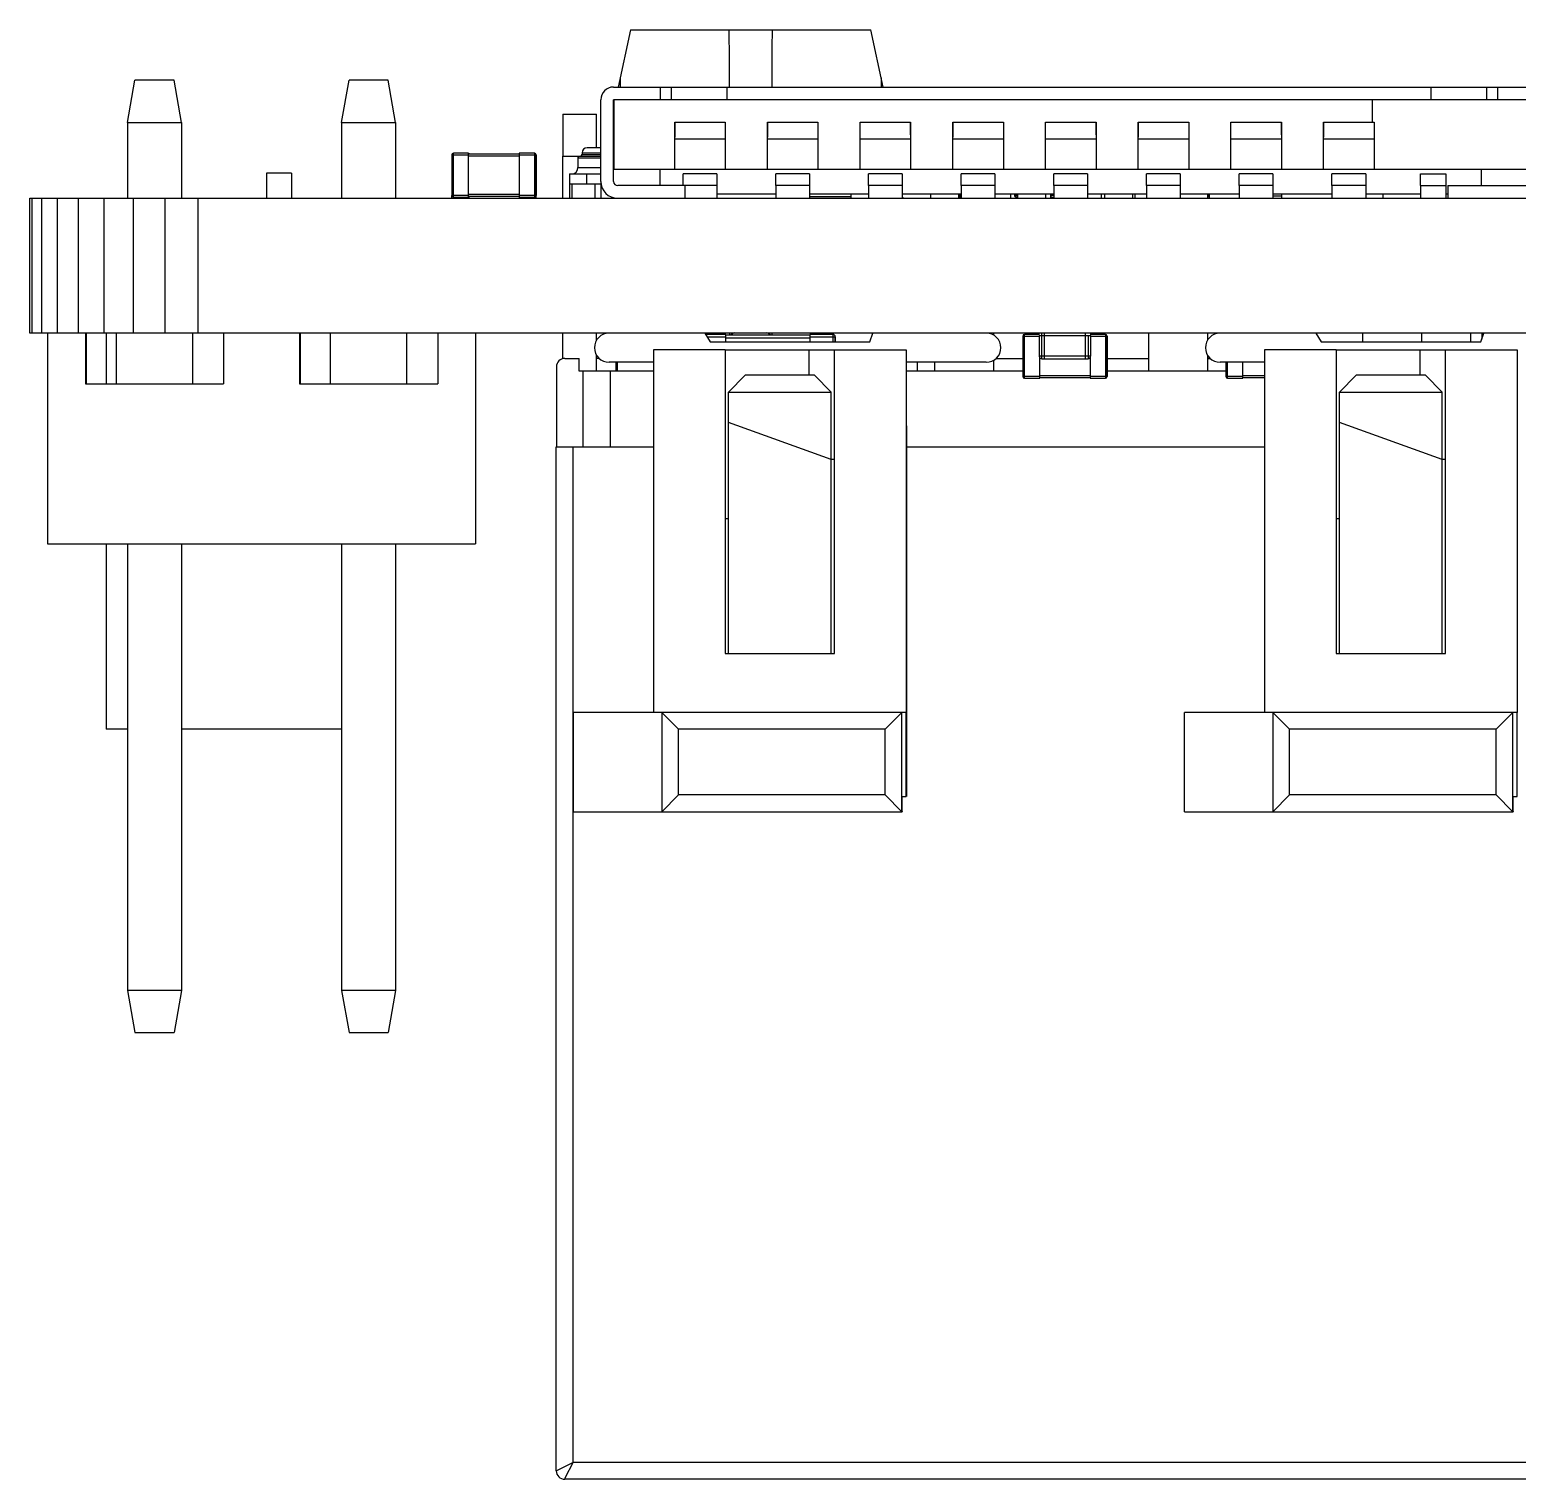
# Model space of a CAD drawing. Header units: inches. Extents: x -29 to 164, y -51 to 83.
# Drawn here: x 7.88 to 25.53, y 65.42 to 82.62 of the extents above; entities that cross this region are included whole.
import ezdxf

# ---------------------------------------------------------------- set-up
doc = ezdxf.new("R2010")
doc.units = ezdxf.units.IN
doc.header["$LTSCALE"] = 1.21
doc.header["$MEASUREMENT"] = 0
doc.layers.get('0').update_dxf_attribs({"linetype": 'CONTINUOUS'})

msp = doc.modelspace()

# ---------------------------------------------------------------- linework, layer by layer
at = {"color": 7, "linetype": 'Continuous'}
for p, q in [((15.009, 82.618), (14.86, 81.938)), ((15.009, 82.618), (17.859, 82.618)), ((18.007, 81.938), (17.859, 82.618)), ((9.04, 81.518), (9.128, 82.018)), ((9.592, 82.018), (9.128, 82.018)), ((9.68, 81.518), (9.592, 82.018)), ((11.58, 81.518), (11.668, 82.018)), ((12.132, 82.018), (11.668, 82.018)), ((12.22, 81.518), (12.132, 82.018)), ((14.806, 81.938), (25.855, 81.938)), ((14.884, 82.047), (14.884, 81.938)), ((15.36, 81.938), (15.36, 81.788)), ((15.496, 81.788), (15.496, 81.938)), ((16.155, 81.788), (16.155, 81.938)), ((16.183, 81.938), (16.183, 82.047)), ((16.683, 82.047), (16.683, 81.938)), ((17.984, 81.938), (17.984, 82.047)), ((24.506, 81.938), (24.506, 81.788)), ((25.165, 81.938), (25.165, 81.788)), ((25.301, 81.788), (25.301, 81.938)), ((14.656, 80.818), (14.656, 81.788)), ((14.806, 80.818), (14.806, 81.788)), ((25.855, 81.788), (14.806, 81.788)), ((14.808, 81.788), (14.808, 80.958)), ((23.808, 81.788), (23.808, 81.523)), ((14.203, 81.618), (14.203, 81.118)), ((14.203, 81.618), (14.603, 81.618)), ((14.603, 81.218), (14.603, 81.618)), ((9.04, 81.518), (9.04, 80.618)), ((9.04, 81.518), (9.68, 81.518)), ((9.68, 81.518), (9.68, 80.618)), ((11.58, 81.518), (11.58, 80.618)), ((11.58, 81.518), (12.22, 81.518)), ((12.22, 81.518), (12.22, 80.618)), ((15.532, 81.322), (15.532, 81.523)), ((15.532, 81.523), (16.132, 81.523)), ((16.132, 81.523), (16.132, 81.322)), ((16.632, 81.322), (16.632, 81.523)), ((16.632, 81.523), (17.232, 81.523)), ((17.232, 81.523), (17.232, 81.322)), ((17.732, 81.322), (17.732, 81.523)), ((17.732, 81.523), (18.332, 81.523)), ((18.332, 81.523), (18.332, 81.322)), ((18.832, 81.322), (18.832, 81.523)), ((18.832, 81.523), (19.432, 81.523)), ((19.432, 81.523), (19.432, 81.322)), ((19.932, 81.322), (19.932, 81.523)), ((19.932, 81.523), (20.532, 81.523)), ((20.532, 81.523), (20.532, 81.322)), ((21.032, 81.322), (21.032, 81.523)), ((21.032, 81.523), (21.632, 81.523)), ((21.632, 81.523), (21.632, 81.322)), ((22.132, 81.322), (22.132, 81.523)), ((22.132, 81.523), (22.732, 81.523)), ((22.732, 81.523), (22.732, 81.322)), ((23.232, 81.322), (23.232, 81.523)), ((23.232, 81.523), (23.832, 81.523)), ((23.832, 81.523), (23.832, 81.322)), ((14.656, 81.218), (14.494, 81.218)), ((15.532, 80.958), (15.532, 81.322)), ((15.532, 81.322), (16.132, 81.322)), ((16.132, 81.322), (16.132, 80.958)), ((16.632, 80.958), (16.632, 81.322)), ((16.632, 81.322), (17.232, 81.322)), ((17.232, 81.322), (17.232, 80.958)), ((17.732, 80.958), (17.732, 81.322)), ((17.732, 81.322), (18.332, 81.322)), ((18.332, 81.322), (18.332, 80.958)), ((18.832, 80.958), (18.832, 81.322)), ((18.832, 81.322), (19.432, 81.322)), ((19.432, 81.322), (19.432, 80.958)), ((19.932, 80.958), (19.932, 81.322)), ((19.932, 81.322), (20.532, 81.322)), ((20.532, 81.322), (20.532, 80.958)), ((21.032, 80.958), (21.032, 81.322)), ((21.032, 81.322), (21.632, 81.322)), ((21.632, 81.322), (21.632, 80.958)), ((22.132, 80.958), (22.132, 81.322)), ((22.132, 81.322), (22.732, 81.322)), ((22.732, 81.322), (22.732, 80.958)), ((23.232, 80.958), (23.232, 81.322)), ((23.232, 81.322), (23.832, 81.322)), ((23.832, 81.322), (23.832, 80.958)), ((12.887, 81.133), (12.887, 80.653)), ((12.887, 81.133), (13.087, 81.133)), ((12.907, 81.133), (12.907, 81.153)), ((13.087, 81.153), (12.907, 81.153)), ((12.907, 80.633), (12.907, 81.133)), ((13.087, 81.143), (13.087, 81.153)), ((13.087, 80.633), (13.087, 81.143)), ((13.687, 81.143), (13.087, 81.143)), ((13.087, 81.123), (13.687, 81.123)), ((13.088, 81.153), (13.088, 81.143)), ((13.687, 81.153), (13.687, 80.633)), ((13.867, 81.153), (13.687, 81.153)), ((13.687, 81.133), (13.887, 81.133)), ((13.867, 81.153), (13.867, 80.633)), ((13.887, 80.653), (13.887, 81.133)), ((13.888, 81.133), (13.888, 80.653)), ((14.203, 80.618), (14.203, 81.118)), ((14.203, 81.118), (14.656, 81.118)), ((14.384, 81.098), (14.384, 80.983)), ((14.384, 81.098), (14.656, 81.098)), ((14.434, 81.158), (14.434, 81.138)), ((14.434, 81.158), (14.656, 81.158)), ((14.434, 81.138), (14.656, 81.138)), ((10.687, 80.918), (10.687, 80.618)), ((10.987, 80.918), (10.687, 80.918)), ((10.987, 80.918), (10.987, 80.618)), ((13.888, 80.618), (13.888, 80.918)), ((13.888, 80.618), (13.888, 80.918)), ((13.888, 80.918), (13.888, 80.918)), ((14.284, 80.908), (14.284, 80.618)), ((14.284, 80.908), (14.656, 80.908)), ((14.384, 80.983), (14.656, 80.983)), ((14.484, 80.908), (14.484, 80.788)), ((15.356, 80.958), (14.806, 80.958)), ((15.356, 80.958), (15.356, 80.768)), ((25.856, 80.958), (15.356, 80.958)), ((15.631, 80.768), (15.631, 80.908)), ((16.031, 80.908), (15.631, 80.908)), ((16.031, 80.908), (16.031, 80.768)), ((16.731, 80.768), (16.731, 80.908)), ((17.131, 80.908), (16.731, 80.908)), ((17.131, 80.908), (17.131, 80.768)), ((17.831, 80.768), (17.831, 80.908)), ((18.231, 80.908), (17.831, 80.908)), ((18.231, 80.908), (18.231, 80.768)), ((18.931, 80.768), (18.931, 80.908)), ((19.331, 80.908), (18.931, 80.908)), ((19.331, 80.908), (19.331, 80.768)), ((20.031, 80.768), (20.031, 80.908)), ((20.431, 80.908), (20.031, 80.908)), ((20.431, 80.908), (20.431, 80.768)), ((21.131, 80.768), (21.131, 80.908)), ((21.531, 80.908), (21.131, 80.908)), ((21.531, 80.908), (21.531, 80.768)), ((22.231, 80.768), (22.231, 80.908)), ((22.631, 80.908), (22.231, 80.908)), ((22.631, 80.908), (22.631, 80.768)), ((23.331, 80.768), (23.331, 80.908)), ((23.731, 80.908), (23.331, 80.908)), ((23.731, 80.908), (23.731, 80.768)), ((24.381, 80.768), (24.381, 80.908)), ((24.381, 80.908), (24.681, 80.908)), ((24.681, 80.908), (24.681, 80.768)), ((25.106, 80.768), (25.106, 80.958)), ((13.687, 80.663), (13.087, 80.663)), ((14.284, 80.788), (14.657, 80.788)), ((14.314, 80.618), (14.314, 80.788)), ((14.584, 80.788), (14.584, 80.618)), ((14.657, 80.81), (14.657, 80.618)), ((16.031, 80.768), (14.856, 80.768)), ((15.656, 80.618), (15.656, 80.768)), ((16.031, 80.768), (16.031, 80.618)), ((16.731, 80.668), (16.031, 80.668)), ((16.731, 80.768), (16.731, 80.618)), ((17.131, 80.768), (16.731, 80.768)), ((17.131, 80.768), (17.131, 80.618)), ((17.831, 80.668), (17.131, 80.668)), ((17.133, 80.668), (17.133, 80.618)), ((17.625, 80.618), (17.625, 80.668)), ((17.831, 80.768), (17.831, 80.618)), ((18.231, 80.768), (17.831, 80.768)), ((18.231, 80.768), (18.231, 80.618)), ((18.931, 80.668), (18.231, 80.668)), ((18.573, 80.618), (18.573, 80.668)), ((18.903, 80.618), (18.903, 80.668)), ((18.903, 80.618), (18.903, 80.668)), ((18.917, 80.668), (18.917, 80.618)), ((18.931, 80.768), (18.931, 80.618)), ((19.331, 80.768), (18.931, 80.768)), ((19.331, 80.768), (19.331, 80.618)), ((20.031, 80.668), (19.331, 80.668)), ((19.52, 80.618), (19.52, 80.668)), ((19.563, 80.668), (19.563, 80.653)), ((19.583, 80.633), (19.583, 80.668)), ((19.605, 80.618), (19.605, 80.668)), ((19.935, 80.618), (19.935, 80.668)), ((19.935, 80.618), (19.935, 80.668)), ((19.997, 80.618), (19.997, 80.668)), ((19.997, 80.618), (19.997, 80.668)), ((19.998, 80.618), (19.998, 80.668)), ((19.998, 80.618), (19.998, 80.668)), ((20.031, 80.768), (20.031, 80.618)), ((20.431, 80.768), (20.031, 80.768)), ((20.431, 80.768), (20.431, 80.618)), ((21.131, 80.668), (20.431, 80.668)), ((20.597, 80.618), (20.597, 80.668)), ((20.637, 80.618), (20.637, 80.668)), ((20.967, 80.618), (20.967, 80.668)), ((20.967, 80.618), (20.967, 80.668)), ((20.997, 80.618), (20.997, 80.668)), ((20.997, 80.618), (20.997, 80.668)), ((21.131, 80.768), (21.131, 80.618)), ((21.531, 80.768), (21.131, 80.768)), ((21.531, 80.768), (21.531, 80.618)), ((22.231, 80.668), (21.531, 80.668)), ((21.857, 80.618), (21.857, 80.668)), ((21.878, 80.618), (21.878, 80.668)), ((22.231, 80.768), (22.231, 80.618)), ((22.631, 80.768), (22.231, 80.768)), ((22.631, 80.768), (22.631, 80.618)), ((23.331, 80.668), (22.631, 80.668)), ((22.733, 80.668), (22.733, 80.618)), ((23.331, 80.768), (23.331, 80.618)), ((23.731, 80.768), (23.331, 80.768)), ((23.731, 80.768), (23.731, 80.618)), ((24.381, 80.668), (23.731, 80.668)), ((23.933, 80.668), (23.933, 80.618)), ((24.381, 80.768), (24.381, 80.618)), ((24.381, 80.768), (24.681, 80.768)), ((24.681, 80.768), (24.681, 80.618)), ((24.705, 80.668), (24.681, 80.668)), ((24.705, 80.768), (24.705, 80.618)), ((24.705, 80.768), (25.805, 80.768)), ((7.879, 79.018), (7.879, 80.618)), ((7.879, 80.618), (57.889, 80.618)), ((7.908, 79.018), (7.908, 80.618)), ((8.022, 79.018), (8.022, 80.618)), ((8.208, 79.018), (8.208, 80.618)), ((8.458, 79.018), (8.458, 80.618)), ((8.762, 79.018), (8.762, 80.618)), ((9.11, 79.018), (9.11, 80.618)), ((9.487, 79.018), (9.487, 80.618)), ((9.879, 79.018), (9.879, 80.618)), ((13.087, 80.653), (12.887, 80.653)), ((12.888, 80.618), (12.888, 80.651)), ((12.907, 80.633), (13.087, 80.633)), ((13.087, 80.643), (13.687, 80.643)), ((13.088, 80.643), (13.088, 80.618)), ((13.088, 80.643), (13.088, 80.633)), ((13.887, 80.653), (13.687, 80.653)), ((13.687, 80.633), (13.867, 80.633)), ((13.688, 80.633), (13.688, 80.618)), ((14.807, 80.626), (14.807, 80.618)), ((17.625, 80.635), (17.133, 80.635)), ((18.931, 80.648), (18.903, 80.648)), ((18.903, 80.643), (18.903, 80.643)), ((19.605, 80.653), (19.563, 80.653)), ((19.583, 80.633), (19.605, 80.633)), ((19.935, 80.643), (19.935, 80.643)), ((19.997, 80.643), (19.997, 80.643)), ((20.031, 80.653), (19.998, 80.653)), ((19.998, 80.633), (20.031, 80.633)), ((20.967, 80.643), (20.967, 80.643)), ((21.857, 80.638), (21.866, 80.638)), ((21.878, 80.653), (21.858, 80.653)), ((22.733, 80.643), (22.631, 80.643)), ((57.889, 79.018), (7.879, 79.018)), ((8.09, 79.018), (8.09, 76.518)), ((8.54, 79.018), (8.54, 78.418)), ((8.547, 79.018), (8.547, 78.418)), ((8.787, 79.018), (8.787, 78.418)), ((8.908, 78.418), (8.908, 79.018)), ((9.813, 78.418), (9.813, 79.018)), ((10.18, 79.018), (10.18, 78.418)), ((11.08, 79.018), (11.08, 78.418)), ((11.087, 79.018), (11.087, 78.418)), ((11.448, 78.418), (11.448, 79.018)), ((12.353, 78.418), (12.353, 79.018)), ((12.72, 79.018), (12.72, 78.418)), ((13.17, 79.018), (13.17, 76.518)), ((14.203, 78.715), (14.203, 79.018)), ((14.603, 78.927), (14.603, 79.018)), ((15.89, 79.018), (15.951, 78.913)), ((16.137, 79.003), (15.902, 79.003)), ((15.919, 78.973), (16.137, 78.973)), ((15.951, 78.913), (17.848, 78.913)), ((16.137, 79.003), (16.137, 78.993)), ((16.137, 78.913), (16.137, 79.003)), ((17.137, 78.993), (16.137, 78.993)), ((16.137, 78.963), (17.137, 78.963)), ((16.183, 79.018), (16.183, 78.993)), ((16.683, 79.018), (16.683, 78.993)), ((17.137, 79.003), (17.137, 78.913)), ((17.407, 79.003), (17.137, 79.003)), ((17.137, 78.973), (17.437, 78.973)), ((17.357, 79.003), (17.357, 79.018)), ((17.407, 79.003), (17.407, 78.913)), ((17.437, 78.913), (17.437, 78.973)), ((17.437, 78.973), (17.437, 78.913)), ((17.848, 78.913), (17.882, 79.018)), ((19.317, 78.993), (19.317, 79.018)), ((19.663, 78.983), (19.663, 78.503)), ((19.663, 78.983), (19.858, 78.983)), ((19.683, 78.983), (19.683, 79.003)), ((19.862, 79.003), (19.683, 79.003)), ((19.683, 78.483), (19.683, 78.983)), ((19.858, 78.988), (19.858, 78.744)), ((19.858, 78.988), (20.468, 78.988)), ((19.888, 78.988), (19.888, 79.018)), ((19.888, 78.713), (19.888, 78.988)), ((19.919, 78.713), (19.919, 79.018)), ((20.407, 78.713), (20.407, 79.018)), ((20.437, 78.988), (20.437, 78.713)), ((20.643, 79.003), (20.463, 79.003)), ((20.468, 78.744), (20.468, 78.988)), ((20.468, 78.983), (20.663, 78.983)), ((20.597, 79.003), (20.597, 79.018)), ((20.643, 79.003), (20.643, 78.483)), ((20.663, 78.503), (20.663, 78.983)), ((20.663, 78.983), (20.663, 78.503)), ((21.157, 78.568), (21.157, 79.018)), ((21.857, 78.934), (21.857, 79.018)), ((23.14, 79.018), (23.201, 78.913)), ((23.201, 78.913), (25.098, 78.913)), ((23.697, 78.913), (23.697, 79.018)), ((24.397, 78.913), (24.397, 79.018)), ((24.977, 78.913), (24.977, 79.018)), ((25.098, 78.913), (25.132, 79.018)), ((25.109, 79.018), (25.109, 78.948)), ((14.603, 78.568), (14.603, 78.763)), ((15.279, 78.818), (15.279, 74.518)), ((16.129, 78.818), (15.279, 78.818)), ((16.129, 78.818), (16.129, 75.218)), ((16.129, 78.818), (18.279, 78.818)), ((17.129, 78.518), (17.129, 78.818)), ((17.429, 75.218), (17.429, 78.818)), ((18.279, 78.818), (18.279, 74.518)), ((20.468, 78.744), (19.858, 78.744)), ((19.863, 78.483), (19.863, 78.727)), ((20.463, 78.727), (20.463, 78.503)), ((21.857, 78.568), (21.857, 78.756)), ((22.529, 78.818), (22.529, 74.518)), ((23.379, 78.818), (22.529, 78.818)), ((23.379, 78.818), (23.379, 75.218)), ((23.379, 78.818), (25.529, 78.818)), ((24.379, 78.518), (24.379, 78.818)), ((24.679, 75.218), (24.679, 78.818)), ((25.529, 78.818), (25.529, 74.518)), ((14.128, 78.618), (14.128, 77.668)), ((14.228, 78.718), (14.398, 78.718)), ((14.398, 78.568), (14.398, 78.718)), ((15.279, 78.568), (14.398, 78.568)), ((14.447, 77.668), (14.447, 78.568)), ((14.641, 78.718), (14.603, 78.718)), ((15.28, 78.672), (14.753, 78.672)), ((14.772, 77.668), (14.772, 78.568)), ((14.834, 78.672), (14.834, 78.568)), ((14.853, 78.568), (14.853, 78.672)), ((19.229, 78.672), (18.28, 78.672)), ((18.283, 77.918), (18.283, 78.672)), ((19.663, 78.568), (18.283, 78.568)), ((18.415, 78.568), (18.415, 78.672)), ((18.617, 78.568), (18.617, 78.672)), ((19.317, 78.568), (19.317, 78.697)), ((19.346, 78.718), (19.663, 78.718)), ((19.888, 78.713), (20.437, 78.713)), ((19.963, 78.711), (19.963, 78.713)), ((20.037, 78.711), (19.963, 78.711)), ((19.974, 78.711), (19.974, 78.713)), ((20.026, 78.713), (20.026, 78.711)), ((20.037, 78.711), (20.037, 78.713)), ((20.065, 78.713), (20.065, 78.711)), ((20.139, 78.711), (20.065, 78.711)), ((20.102, 78.711), (20.102, 78.713)), ((20.139, 78.711), (20.139, 78.713)), ((20.169, 78.711), (20.169, 78.713)), ((20.246, 78.711), (20.169, 78.711)), ((20.246, 78.711), (20.246, 78.713)), ((20.27, 78.713), (20.27, 78.711)), ((20.344, 78.711), (20.27, 78.711)), ((20.307, 78.711), (20.307, 78.713)), ((20.344, 78.711), (20.344, 78.713)), ((20.663, 78.718), (21.157, 78.718)), ((22.073, 78.568), (20.663, 78.568)), ((21.857, 78.718), (21.891, 78.718)), ((22.53, 78.672), (22.003, 78.672)), ((22.073, 78.672), (22.073, 78.503)), ((22.093, 78.483), (22.093, 78.672)), ((22.273, 78.503), (22.273, 78.672)), ((8.54, 78.418), (10.18, 78.418)), ((11.08, 78.418), (12.72, 78.418)), ((16.169, 78.318), (16.369, 78.518)), ((17.189, 78.518), (16.369, 78.518)), ((17.389, 78.318), (17.189, 78.518)), ((19.863, 78.503), (19.663, 78.503)), ((19.683, 78.483), (19.863, 78.483)), ((20.463, 78.513), (19.863, 78.513)), ((19.863, 78.493), (20.463, 78.493)), ((20.463, 78.503), (20.463, 78.483)), ((20.663, 78.503), (20.463, 78.503)), ((20.463, 78.483), (20.643, 78.483)), ((22.273, 78.503), (22.073, 78.503)), ((22.093, 78.483), (22.273, 78.483)), ((22.529, 78.513), (22.273, 78.513)), ((22.273, 78.483), (22.273, 78.503)), ((22.273, 78.493), (22.273, 78.483)), ((22.273, 78.493), (22.529, 78.493)), ((23.419, 78.318), (23.619, 78.518)), ((24.439, 78.518), (23.619, 78.518)), ((24.639, 78.318), (24.439, 78.518)), ((16.169, 77.958), (16.169, 78.318)), ((16.169, 78.318), (17.389, 78.318)), ((17.389, 77.518), (17.389, 78.318)), ((23.419, 77.958), (23.419, 78.318)), ((23.419, 78.318), (24.639, 78.318)), ((24.639, 77.518), (24.639, 78.318)), ((16.169, 75.218), (16.169, 77.958)), ((17.389, 77.518), (16.169, 77.958)), ((18.283, 77.918), (18.283, 74.518)), ((23.419, 75.218), (23.419, 77.958)), ((24.639, 77.518), (23.419, 77.958)), ((14.127, 65.518), (14.127, 77.668)), ((14.127, 77.668), (15.279, 77.668)), ((14.327, 65.618), (14.327, 77.668)), ((18.283, 77.668), (22.529, 77.668)), ((17.389, 75.218), (17.389, 77.518)), ((17.429, 77.518), (17.389, 77.518)), ((24.639, 75.218), (24.639, 77.518)), ((24.679, 77.518), (24.639, 77.518)), ((16.129, 76.818), (16.169, 76.818)), ((23.379, 76.818), (23.419, 76.818)), ((8.09, 76.518), (13.17, 76.518)), ((8.787, 76.518), (8.787, 74.318)), ((9.04, 76.518), (9.04, 71.218)), ((9.68, 76.518), (9.68, 71.218)), ((11.58, 76.518), (11.58, 71.218)), ((12.22, 76.518), (12.22, 71.218)), ((16.129, 75.218), (17.429, 75.218)), ((23.379, 75.218), (24.679, 75.218)), ((14.33, 73.338), (14.33, 74.518)), ((18.229, 74.518), (14.33, 74.518)), ((15.379, 74.518), (15.379, 73.338)), ((15.579, 74.318), (15.379, 74.518)), ((18.229, 74.518), (18.029, 74.318)), ((18.229, 73.338), (18.229, 74.518)), ((18.279, 74.518), (18.229, 74.518)), ((18.28, 73.518), (18.28, 74.518)), ((18.283, 74.518), (18.283, 73.518)), ((18.283, 74.518), (18.283, 74.518)), ((21.58, 73.338), (21.58, 74.518)), ((25.479, 74.518), (21.58, 74.518)), ((22.629, 74.518), (22.629, 73.338)), ((22.829, 74.318), (22.629, 74.518)), ((25.479, 74.518), (25.279, 74.318)), ((25.479, 73.338), (25.479, 74.518)), ((25.529, 74.518), (25.479, 74.518)), ((25.53, 73.518), (25.53, 74.518)), ((9.045, 74.318), (8.787, 74.318)), ((11.586, 74.318), (9.685, 74.318)), ((15.579, 73.538), (15.579, 74.318)), ((18.029, 74.318), (15.579, 74.318)), ((18.029, 73.538), (18.029, 74.318)), ((22.829, 73.538), (22.829, 74.318)), ((25.279, 74.318), (22.829, 74.318)), ((25.279, 73.538), (25.279, 74.318)), ((15.579, 73.538), (15.379, 73.338)), ((18.029, 73.538), (15.579, 73.538)), ((18.229, 73.338), (18.029, 73.538)), ((18.229, 73.518), (18.28, 73.518)), ((18.233, 73.338), (18.233, 73.518)), ((22.829, 73.538), (22.629, 73.338)), ((25.279, 73.538), (22.829, 73.538)), ((25.479, 73.338), (25.279, 73.538)), ((25.479, 73.518), (25.53, 73.518)), ((25.483, 73.338), (25.483, 73.518)), ((14.33, 73.338), (18.229, 73.338)), ((18.229, 73.338), (18.233, 73.338)), ((18.231, 73.34), (18.233, 73.338)), ((21.58, 73.338), (25.479, 73.338)), ((25.479, 73.338), (25.483, 73.338)), ((25.481, 73.34), (25.483, 73.338)), ((9.04, 71.218), (9.128, 70.718)), ((9.68, 71.218), (9.04, 71.218)), ((9.68, 71.218), (9.592, 70.718)), ((11.58, 71.218), (11.668, 70.718)), ((12.22, 71.218), (11.58, 71.218)), ((12.22, 71.218), (12.132, 70.718)), ((9.128, 70.718), (9.592, 70.718)), ((11.668, 70.718), (12.132, 70.718)), ((14.129, 65.519), (14.127, 65.518)), ((14.327, 65.618), (14.129, 65.519)), ((14.238, 65.441), (14.327, 65.618)), ((29.967, 65.618), (14.327, 65.618)), ((14.227, 65.418), (14.238, 65.441)), ((30.067, 65.418), (14.227, 65.418))]:
    msp.add_line(p, q, dxfattribs=at)
at = {"color": 40, "linetype": 'Continuous'}
for p, q in [((15.532, 81.523), (15.532, 81.343)), ((16.132, 81.523), (16.132, 81.343)), ((16.632, 81.523), (16.632, 81.343)), ((17.232, 81.523), (17.232, 81.343)), ((17.732, 81.509), (17.732, 81.523)), ((17.732, 81.373), (17.732, 81.509)), ((18.332, 81.509), (18.332, 81.523)), ((18.332, 81.373), (18.332, 81.509)), ((18.832, 81.523), (18.832, 81.343)), ((19.432, 81.523), (19.432, 81.343)), ((19.932, 81.509), (19.932, 81.523)), ((19.932, 81.373), (19.932, 81.509)), ((20.532, 81.509), (20.532, 81.523)), ((20.532, 81.373), (20.532, 81.509)), ((21.032, 81.523), (21.032, 81.343)), ((21.632, 81.523), (21.632, 81.343)), ((22.132, 81.509), (22.132, 81.523)), ((22.132, 81.373), (22.132, 81.509)), ((22.732, 81.509), (22.732, 81.523)), ((22.732, 81.373), (22.732, 81.509)), ((23.232, 81.523), (23.232, 81.343)), ((23.832, 81.523), (23.832, 81.343))]:
    msp.add_line(p, q, dxfattribs=at)
at = {"color": 7, "linetype": 'Continuous'}
for centre, radius, start, end in [((14.806, 81.788), 0.15, 90, 180), ((14.494, 81.158), 0.06, 90, 180), ((12.907, 81.133), 0.02, 90, 180), ((13.867, 81.133), 0.02, 0, 90), ((13.868, 81.133), 0.02, 0, 90), ((14.414, 81.138), 0.02, 270, 0), ((14.309, 80.983), 0.075, 270.0002, 0), ((14.856, 80.818), 0.2, 180, 270), ((14.856, 80.818), 0.05, 180, 270), ((12.907, 80.653), 0.02, 180, 270), ((13.867, 80.653), 0.02, 270, 0), ((13.868, 80.653), 0.02, 270, 0), ((18.289, 80.798), 0.18, 251.2038, 270), ((19.583, 80.653), 0.02, 180, 270), ((21.878, 80.653), 0.02, 180, 267.3623), ((14.753, 78.845), 0.173, 90, 270), ((16.433, 78.643), 0.425, 116.7057, 124.373), ((16.433, 78.643), 0.425, 55.7223, 63.2746), ((17.407, 78.973), 0.03, 0, 90), ((17.407, 78.973), 0.03, 0, 90), ((19.229, 78.845), 0.173, 270, 90), ((19.683, 78.983), 0.02, 90, 180), ((20.643, 78.983), 0.02, 0, 90), ((20.643, 78.983), 0.02, 0, 90), ((22.003, 78.845), 0.173, 90, 270), ((19.888, 78.744), 0.0305, 180, 270), ((20.437, 78.744), 0.0305, 270, 0), ((14.228, 78.618), 0.1, 90, 180), ((19.683, 78.503), 0.02, 180, 270), ((20.643, 78.503), 0.02, 270, 0), ((20.643, 78.503), 0.02, 270, 0), ((22.093, 78.503), 0.02, 180, 270), ((14.227, 65.518), 0.1, 180, 270)]:
    msp.add_arc(centre, radius, start, end, dxfattribs=at)
for centre, start_param, end_param in [((14.883, 82.047), -1.570786, -1.474483), ((17.983, 82.047), 1.474504, 1.570807)]:
    msp.add_ellipse(centre, major_axis=(0, 5.943), ratio=0.21875, start_param=start_param, end_param=end_param, dxfattribs=at)
msp.add_open_spline([(14.384, 81.098), (14.384, 81.103), (14.388, 81.113), (14.399, 81.118), (14.404, 81.118)], degree=3, knots=[0, 0, 0, 0, 0.500007, 1, 1, 1, 1], dxfattribs=at)

doc.saveas('drawing.dxf')
